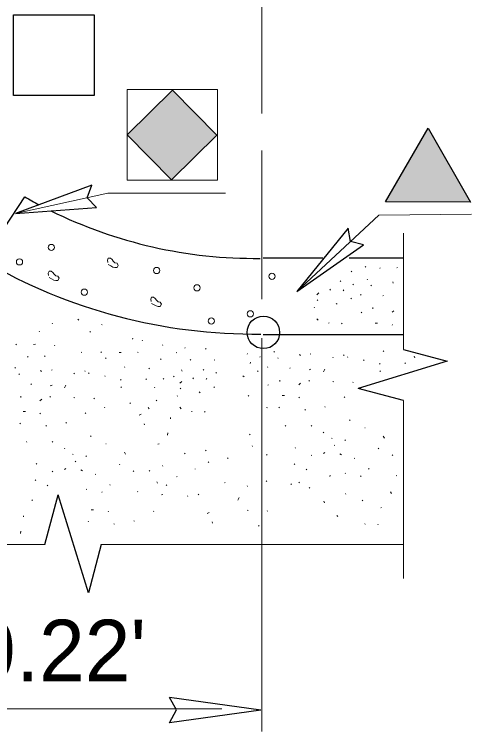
# Model space of a CAD drawing. Extents: x 211 to 583, y -436 to -166.
# Drawn here: x 306.03 to 314.54, y -259.2 to -245.86 of the extents above; entities that cross this region are included whole.
import ezdxf

# ---------------------------------------------------------------- set-up
doc = ezdxf.new("R2010")
doc.units = 0
doc.header["$LTSCALE"] = 0.46
doc.linetypes.add('LONG_DASH_SHORT_DASH', pattern=[9.9, 6, -1.2, 1.5, -1.2])
doc.linetypes.add('LONG_DASHED', pattern=[7.5, 6, -1.5])
for name, color, linetype, lineweight in [('1', 7, 'Continuous', 13), ('15', 7, 'Continuous', 25), ('2', 7, 'Continuous', 13), ('20', 7, 'Continuous', 25)]:
    doc.layers.add(name, color=color, linetype=linetype, lineweight=lineweight)
doc.layers.add('60', color=7, linetype='Continuous')

msp = doc.modelspace()

# ---------------------------------------------------------------- hatches: boundary and pattern name
at = {"layer": '1'}
for points in [[(309.7961, -248.1113), (308.9541, -248.9427), (308.1278, -248.1054), (308.9698, -247.2744)], [(312.9311, -249.3492), (313.7275, -247.9797), (314.5153, -249.3541)]]:
    msp.add_hatch(color=256, dxfattribs=at).paths.add_polyline_path(points)

# ---------------------------------------------------------------- linework, layer by layer
at = {"layer": '1', "linetype": 'LONG_DASHED'}
msp.add_line((310.6328, -241.4985), (310.6328, -251.4596), dxfattribs=at)
at = {"layer": '1', "lineweight": 25}
for p, q in [((305.4339, -250.4521), (306.2283, -249.2604)), ((313.2653, -253.0466), (312.4256, -252.8225)), ((306.6012, -255.7242), (306.8477, -254.8005)), ((310.6166, -258.7999), (308.9137, -258.5659)), ((310.6166, -258.7999), (308.9137, -259.034))]:
    msp.add_line(p, q, dxfattribs=at)
at = {"layer": '1'}
for p, q in [((312.8101, -249.6009), (311.2817, -251.0154)), ((313.2653, -252.0942), (313.2653, -249.9312)), ((312.5573, -250.5528), (312.5683, -250.5638)), ((312.8253, -250.5909), (312.8363, -250.58)), ((313.1426, -250.5801), (313.1536, -250.5692)), ((312.2947, -250.6402), (312.3056, -250.6513)), ((312.0919, -250.8317), (312.103, -250.8208)), ((312.5899, -250.799), (312.6009, -250.788)), ((313.0716, -250.8373), (313.0772, -250.8647)), ((311.8951, -250.9742), (311.9114, -250.9959)), ((312.1468, -251.0069), (312.1578, -250.9851)), ((312.3273, -250.8919), (312.3383, -250.8809)), ((312.6613, -250.903), (312.6723, -250.914)), ((311.6543, -251.0782), (311.6926, -251.0452)), ((312.4698, -251.0726), (312.4808, -251.0836)), ((312.8855, -251.1), (312.8964, -251.089)), ((311.6651, -251.1822), (311.6762, -251.1711)), ((312.0155, -251.2388), (312.0374, -251.2552)), ((312.2889, -251.1547), (312.2999, -251.1436)), ((311.6049, -251.3209), (311.6159, -251.31)), ((312.6997, -251.3155), (312.6997, -251.3427)), ((313.0881, -251.3757), (313.0553, -251.403)), ((312.4805, -251.414), (312.4914, -251.403)), ((306.7319, -251.6183), (306.7429, -251.6073)), ((307.2133, -251.5308), (307.2298, -251.5526)), ((307.6511, -251.6292), (307.6621, -251.6402)), ((311.6816, -251.5507), (311.6543, -251.5233)), ((311.8733, -251.6055), (311.8841, -251.6)), ((312.1139, -251.6055), (312.1249, -251.6165)), ((312.7872, -251.6055), (312.7433, -251.6055)), ((313.0551, -251.6438), (313.0661, -251.6327)), ((306.4913, -251.7551), (306.5023, -251.7661)), ((307.4378, -251.7607), (307.4488, -251.7717)), ((308.2313, -251.903), (308.2365, -251.8865)), ((306.0588, -252.0067), (306.0698, -251.9958)), ((306.3874, -252.0015), (306.4258, -251.9961)), ((306.7758, -252.0288), (306.7868, -252.0177)), ((308.4061, -251.9358), (308.4171, -251.9248)), ((308.7839, -252.0123), (308.7948, -252.0233)), ((307.2736, -252.1436), (307.2846, -252.1547)), ((307.6401, -252.1382), (307.6511, -252.1492)), ((308.0178, -252.1547), (307.9794, -252.1547)), ((308.3243, -252.1436), (308.3353, -252.1547)), ((309.0409, -252.1601), (309.0519, -252.1492)), ((309.1996, -252.0725), (309.2106, -252.0615)), ((309.5881, -252.089), (309.599, -252.078)), ((310.3588, -252.1798), (310.3698, -252.1688)), ((310.8568, -252.1469), (310.8678, -252.1359)), ((311.3384, -252.1852), (311.3439, -252.2126)), ((311.5353, -252.1852), (311.5463, -252.1742)), ((312.8923, -252.1197), (312.9033, -252.1307)), ((306.2778, -252.2367), (306.2888, -252.2257)), ((306.5951, -252.2258), (306.6061, -252.2148)), ((307.7276, -252.2642), (307.7386, -252.2532)), ((308.7509, -252.2805), (308.7619, -252.2694)), ((309.3038, -252.2805), (309.3148, -252.2915)), ((309.7471, -252.2859), (309.7581, -252.2969)), ((310.5941, -252.24), (310.6051, -252.229)), ((310.9281, -252.2509), (310.9391, -252.2619)), ((311.9512, -252.24), (311.9622, -252.2509)), ((312.1536, -252.1963), (312.1644, -252.2072)), ((312.2247, -252.2347), (312.2356, -252.2457)), ((312.5256, -252.2892), (312.5366, -252.3002)), ((313.4768, -252.2493), (313.4658, -252.2218)), ((306.0424, -252.4446), (306.0534, -252.4336)), ((308.0779, -252.4173), (308.0889, -252.4283)), ((308.5323, -252.4446), (308.5432, -252.4557)), ((310.4137, -252.355), (310.4247, -252.3332)), ((310.7366, -252.4207), (310.7476, -252.4317)), ((311.1523, -252.4479), (311.1633, -252.4369)), ((312.8211, -252.355), (312.8322, -252.3659)), ((313.2918, -252.344), (313.3028, -252.355)), ((306.1138, -252.5486), (306.1248, -252.5596)), ((306.5241, -252.4829), (306.5296, -252.5102)), ((306.7209, -252.4829), (306.7319, -252.4719)), ((307.1368, -252.5376), (307.1478, -252.5486)), ((307.3393, -252.494), (307.3501, -252.5048)), ((307.4103, -252.5323), (307.4213, -252.5433)), ((309.1506, -252.4994), (309.1396, -252.4719)), ((309.5444, -252.4775), (309.5554, -252.4665)), ((309.7798, -252.5376), (309.7907, -252.5267)), ((310.5558, -252.5026), (310.5668, -252.4917)), ((311.5137, -252.4752), (311.5464, -252.459)), ((311.7814, -252.5082), (311.8033, -252.459)), ((312.8264, -252.5026), (312.8374, -252.4917)), ((307.7113, -252.5869), (307.7223, -252.5979)), ((308.0068, -252.6526), (308.0178, -252.6636)), ((308.4773, -252.6417), (308.4884, -252.6526)), ((308.8001, -252.6471), (308.8111, -252.6361)), ((308.9915, -252.6033), (309.0026, -252.5923)), ((309.1068, -252.7237), (309.1451, -252.6909)), ((309.3475, -252.6198), (309.3639, -252.6417)), ((309.5992, -252.6526), (309.6103, -252.6308)), ((310.2823, -252.5867), (310.3043, -252.6033)), ((310.9664, -252.6634), (310.9664, -252.6908)), ((311.508, -252.6852), (311.5189, -252.6742)), ((311.9512, -252.6908), (311.973, -252.6962)), ((312.323, -252.7126), (312.3339, -252.7017)), ((306.3379, -252.7457), (306.349, -252.7346)), ((306.6993, -252.7729), (306.7321, -252.7567)), ((306.9671, -252.8058), (306.9889, -252.7567)), ((308.0121, -252.8002), (308.0231, -252.7892)), ((308.6359, -252.8058), (308.6469, -252.7948)), ((309.1176, -252.8277), (309.1286, -252.8167)), ((309.7414, -252.8002), (309.7523, -252.7892)), ((310.7473, -252.7619), (310.7583, -252.7509)), ((311.3549, -252.7236), (311.3222, -252.7509)), ((306.1521, -252.9611), (306.1521, -252.9884)), ((306.6936, -252.9829), (306.7046, -252.9719)), ((309.0573, -252.9667), (309.0684, -252.9557)), ((309.4679, -252.8844), (309.4898, -252.9009)), ((310.3808, -252.9534), (310.3918, -252.9644)), ((311.0539, -252.9534), (311.0101, -252.9534)), ((311.322, -252.9917), (311.333, -252.9808)), ((312.1643, -252.9862), (312.1753, -252.9752)), ((306.5406, -253.0212), (306.5078, -253.0486)), ((307.1368, -252.9884), (307.1586, -252.994)), ((307.5086, -253.0102), (307.5196, -252.9992)), ((308.1818, -253.0979), (308.1928, -253.0869)), ((308.6689, -253.0376), (308.6798, -253.0486)), ((313.2653, -253.0466), (313.2653, -256.3547)), ((306.2396, -253.2511), (306.1958, -253.2511)), ((307.7057, -253.169), (307.7168, -253.18)), ((308.5213, -253.1744), (308.5376, -253.1965)), ((309.134, -253.1962), (309.1068, -253.169)), ((309.3257, -253.2511), (309.3365, -253.2457)), ((309.5664, -253.2511), (309.5773, -253.2621)), ((310.7201, -253.1723), (310.742, -253.1777)), ((310.9499, -253.1669), (310.9609, -253.1779)), ((311.4316, -253.2107), (311.4426, -253.2217)), ((311.8033, -253.1559), (311.8143, -253.1669)), ((306.5076, -253.2894), (306.5186, -253.2784)), ((307.3499, -253.284), (307.3609, -253.2729)), ((308.3515, -253.3167), (308.3898, -253.3004)), ((308.9371, -253.3607), (308.9371, -253.3825)), ((306.1357, -253.4646), (306.1466, -253.4757)), ((306.6173, -253.5083), (306.6283, -253.5192)), ((306.9889, -253.4536), (306.9999, -253.4646)), ((308.4446, -253.4754), (308.4501, -253.4975)), ((311.0703, -253.5117), (311.0813, -253.5226)), ((311.5518, -253.5226), (311.5628, -253.5117)), ((312.263, -253.4021), (312.2739, -253.4132)), ((308.8878, -253.6452), (308.8823, -253.689)), ((311.7758, -253.6429), (311.7868, -253.6319)), ((312.5476, -253.55), (312.553, -253.55)), ((307.4486, -253.6998), (307.4596, -253.7108)), ((310.4028, -253.6702), (310.4138, -253.6812)), ((311.9291, -253.7415), (311.9401, -253.7525)), ((312.1755, -253.7742), (312.1864, -253.7852)), ((312.8923, -253.7086), (312.9143, -253.7415)), ((306.2559, -253.8092), (306.2669, -253.8202)), ((306.7374, -253.8202), (306.7484, -253.8092)), ((307.7332, -253.8476), (307.7386, -253.8476)), ((308.7018, -253.8532), (308.7238, -253.8476)), ((310.452, -253.8892), (310.463, -253.9002)), ((311.2509, -253.9167), (311.262, -253.9276)), ((311.9783, -253.8837), (311.9893, -253.8727)), ((306.9614, -253.9407), (306.9724, -253.9296)), ((307.1148, -254.0392), (307.1258, -254.0501)), ((308.0779, -254.0062), (308.0998, -254.0392)), ((309.1944, -254.0227), (309.2054, -254.0337)), ((309.5883, -253.9679), (309.5994, -253.979)), ((310.7201, -254.0479), (310.7312, -254.059)), ((311.7814, -254.0315), (311.8033, -254.0096)), ((312.0824, -254.0369), (312.1153, -254.0534)), ((312.7991, -253.944), (312.8101, -253.9329)), ((313.0563, -254.0642), (313.0673, -254.0533)), ((307.1639, -254.1815), (307.1749, -254.1704)), ((307.3611, -254.0719), (307.3721, -254.0829)), ((309.6375, -254.1869), (309.6486, -254.1979)), ((309.9971, -254.1228), (310.0081, -254.1118)), ((311.5518, -254.0698), (311.5628, -254.0587)), ((312.3503, -254.1246), (312.3613, -254.1136)), ((306.4366, -254.2142), (306.4476, -254.2252)), ((306.9671, -254.3292), (306.9889, -254.3072)), ((307.9848, -254.2417), (307.9957, -254.2307)), ((308.7839, -254.2526), (308.7948, -254.2636)), ((309.3967, -254.3127), (309.3914, -254.3183)), ((311.2343, -254.234), (311.2453, -254.2229)), ((312.6188, -254.3106), (312.6298, -254.3217)), ((306.7374, -254.3675), (306.7484, -254.3564)), ((307.2681, -254.3346), (307.3009, -254.3511)), ((307.5359, -254.4222), (307.5469, -254.4112)), ((308.2419, -254.3619), (308.2529, -254.3509)), ((308.5373, -254.3567), (308.5484, -254.3456)), ((311.4589, -254.3217), (311.4699, -254.3326)), ((311.8963, -254.4584), (311.9018, -254.4309)), ((312.1808, -254.4036), (312.1918, -254.3926)), ((312.4708, -254.4584), (312.4818, -254.4475)), ((313.1331, -254.4364), (313.1441, -254.4475)), ((306.4199, -254.5317), (306.4309, -254.5206)), ((308.6964, -254.5809), (308.6798, -254.5536)), ((309.0464, -254.4659), (309.0573, -254.455)), ((309.9423, -254.577), (309.9532, -254.566)), ((310.7147, -254.5404), (310.7256, -254.5514)), ((311.3222, -254.5622), (311.3331, -254.5733)), ((306.6446, -254.6192), (306.6556, -254.6302)), ((307.3664, -254.7012), (307.3774, -254.6902)), ((307.8044, -254.6083), (307.8154, -254.6192)), ((308.8551, -254.6247), (308.8659, -254.6137)), ((310.3581, -254.6317), (310.369, -254.6427)), ((311.1741, -254.6061), (311.1851, -254.5951)), ((311.5134, -254.6717), (311.5245, -254.6608)), ((307.6564, -254.7561), (307.6673, -254.7451)), ((308.3188, -254.7342), (308.3298, -254.7451)), ((308.7673, -254.7997), (308.7948, -254.7889)), ((309.249, -254.8162), (309.2601, -254.8272)), ((309.4514, -254.7997), (309.4623, -254.7887)), ((310.1883, -254.8999), (310.2103, -254.8507)), ((312.1864, -254.7758), (312.1974, -254.7867)), ((313.0456, -254.7702), (313.0236, -254.7429)), ((306.3598, -254.9037), (306.3708, -254.8927)), ((311.798, -254.9452), (311.787, -254.9179)), ((312.4981, -254.9071), (312.5091, -254.8961)), ((307.5057, -255.0769), (307.4619, -255.0769)), ((307.7738, -255.1152), (307.7848, -255.1042)), ((308.6161, -255.1097), (308.6271, -255.0987)), ((310.3581, -255.0825), (310.3798, -255.088)), ((310.7298, -255.1043), (310.7371, -255.0972)), ((312.8486, -255.0384), (312.8594, -255.0329)), ((306.2033, -255.1864), (306.2033, -255.2083)), ((309.6178, -255.1426), (309.6561, -255.1262)), ((312.0276, -255.1808), (312.0441, -255.2026)), ((307.4018, -255.2904), (307.4128, -255.3014)), ((307.8834, -255.3342), (307.8944, -255.3451)), ((308.2551, -255.2794), (308.2661, -255.2904)), ((309.7107, -255.3012), (309.7163, -255.3233)), ((310.5713, -255.378), (310.5823, -255.367)), ((312.5471, -255.3452), (312.5579, -255.3397)), ((312.7877, -255.3452), (312.7988, -255.3562)), ((306.154, -255.4711), (306.1484, -255.5147)), ((306.6012, -255.7242), (298.7748, -255.7242)), ((307.6488, -255.7242), (313.2653, -255.7242))]:
    msp.add_line(p, q, dxfattribs=at)
at = {"layer": '1', "lineweight": 25}
msp.add_lwpolyline([(309.7961, -248.1113), (308.9541, -248.9427), (308.1278, -248.1054), (308.9698, -247.2744)], close=True, dxfattribs=at)
at = {"layer": '1', "linetype": 'LONG_DASH_SHORT_DASH', "lineweight": 25}
msp.add_lwpolyline([(312.9311, -249.3492), (313.7275, -247.9797), (314.5153, -249.3541)], close=True, dxfattribs=at)
at = {"layer": '1'}
for points in [[(306.0508, -249.5667), (307.7677, -249.1913), (309.9589, -249.1913)], [(307.7776, -250.5158), (307.8243, -250.5392), (307.8633, -250.5625), (307.9023, -250.5704), (307.9413, -250.5704), (307.9647, -250.5314), (307.9413, -250.4924), (307.9023, -250.4846), (307.8712, -250.4533), (307.8477, -250.4222), (307.8165, -250.3988), (307.7776, -250.3988), (307.7619, -250.4378), (307.7697, -250.4767)], [(306.6778, -250.7572), (306.7245, -250.7806), (306.7635, -250.804), (306.8025, -250.8117), (306.8414, -250.8117), (306.8648, -250.7727), (306.8414, -250.7338), (306.8025, -250.7259), (306.7713, -250.6948), (306.7478, -250.6635), (306.7168, -250.6402), (306.6778, -250.6402), (306.6621, -250.6792), (306.6698, -250.7182)], [(308.5823, -251.24), (308.629, -251.2633), (308.6681, -251.2867), (308.7071, -251.2947), (308.7461, -251.2947), (308.7694, -251.2557), (308.7461, -251.2167), (308.7071, -251.2088), (308.6759, -251.1776), (308.6523, -251.1464), (308.6213, -251.1231), (308.5823, -251.1231), (308.5666, -251.1621), (308.5744, -251.201)]]:
    msp.add_lwpolyline(points, dxfattribs=at)
at = {"layer": '1', "lineweight": 25}
for points in [[(313.2653, -252.0942), (314.0791, -252.3113), (312.4256, -252.8225)], [(307.6488, -255.7242), (307.4101, -256.6194), (306.8477, -254.8005)], [(308.9137, -259.034), (309.0454, -258.7975), (308.9137, -258.5659)]]:
    msp.add_lwpolyline(points, dxfattribs=at)
at = {"layer": '1'}
for centre in [(306.718, -250.1986), (306.1278, -250.4668), (308.6762, -250.6277), (310.8222, -250.735), (307.335, -251.0301), (309.4273, -250.9496), (310.4198, -251.4325), (309.6955, -251.5666)]:
    msp.add_circle(centre, 0.0578, dxfattribs=at)
at = {"layer": '1', "lineweight": 25}
msp.add_circle((310.663, -251.778), 0.3016, dxfattribs=at)
for radius, start, end in [(8.5935, 240.12333, 242.10791), (8.5935, 243.76371, 270.61604), (9.9999, 239.75312, 270.61604)]:
    msp.add_arc((310.509, -241.809), radius, start, end, dxfattribs=at)
at = {"layer": '15', "lineweight": 13}
for p, q in [((308.1269, -247.2643), (308.1269, -248.9501)), ((309.8098, -247.2643), (308.1269, -247.2643)), ((309.8098, -247.2643), (309.8098, -248.9501)), ((309.8098, -248.9501), (308.1269, -248.9501))]:
    msp.add_line(p, q, dxfattribs=at)
at = {"layer": '2'}
for p, q in [((314.5351, -249.5809), (312.8101, -249.6009)), ((310.632, -251.8833), (310.632, -259.201)), ((309.8908, -258.7774), (303.1317, -258.7774))]:
    msp.add_line(p, q, dxfattribs=at)
at = {"layer": '2', "lineweight": 25}
for p, q in [((310.6583, -250.3887), (311.77, -250.3887)), ((312.2573, -250.3887), (313.2653, -250.3887)), ((310.6583, -251.8151), (313.2653, -251.8151))]:
    msp.add_line(p, q, dxfattribs=at)
msp.add_lwpolyline([(306.0137, -247.3762), (306.0137, -245.8762), (307.5137, -245.8762), (307.5137, -247.3762)], close=True, dxfattribs=at)
at = {"layer": '20'}
for points in [[(307.4703, -249.0398), (306.0508, -249.5667), (307.5607, -249.4531), (307.383, -249.2755)], [(312.2384, -249.8417), (311.2817, -251.0154), (312.5258, -250.1522), (312.2825, -250.0892)]]:
    msp.add_lwpolyline(points, close=True, dxfattribs=at)

# ---------------------------------------------------------------- texts
at = {"layer": '60'}
msp.add_text("9.22'                ", height=1.142, dxfattribs=at).set_placement((305.2178, -258.2624))

doc.saveas('drawing.dxf')
